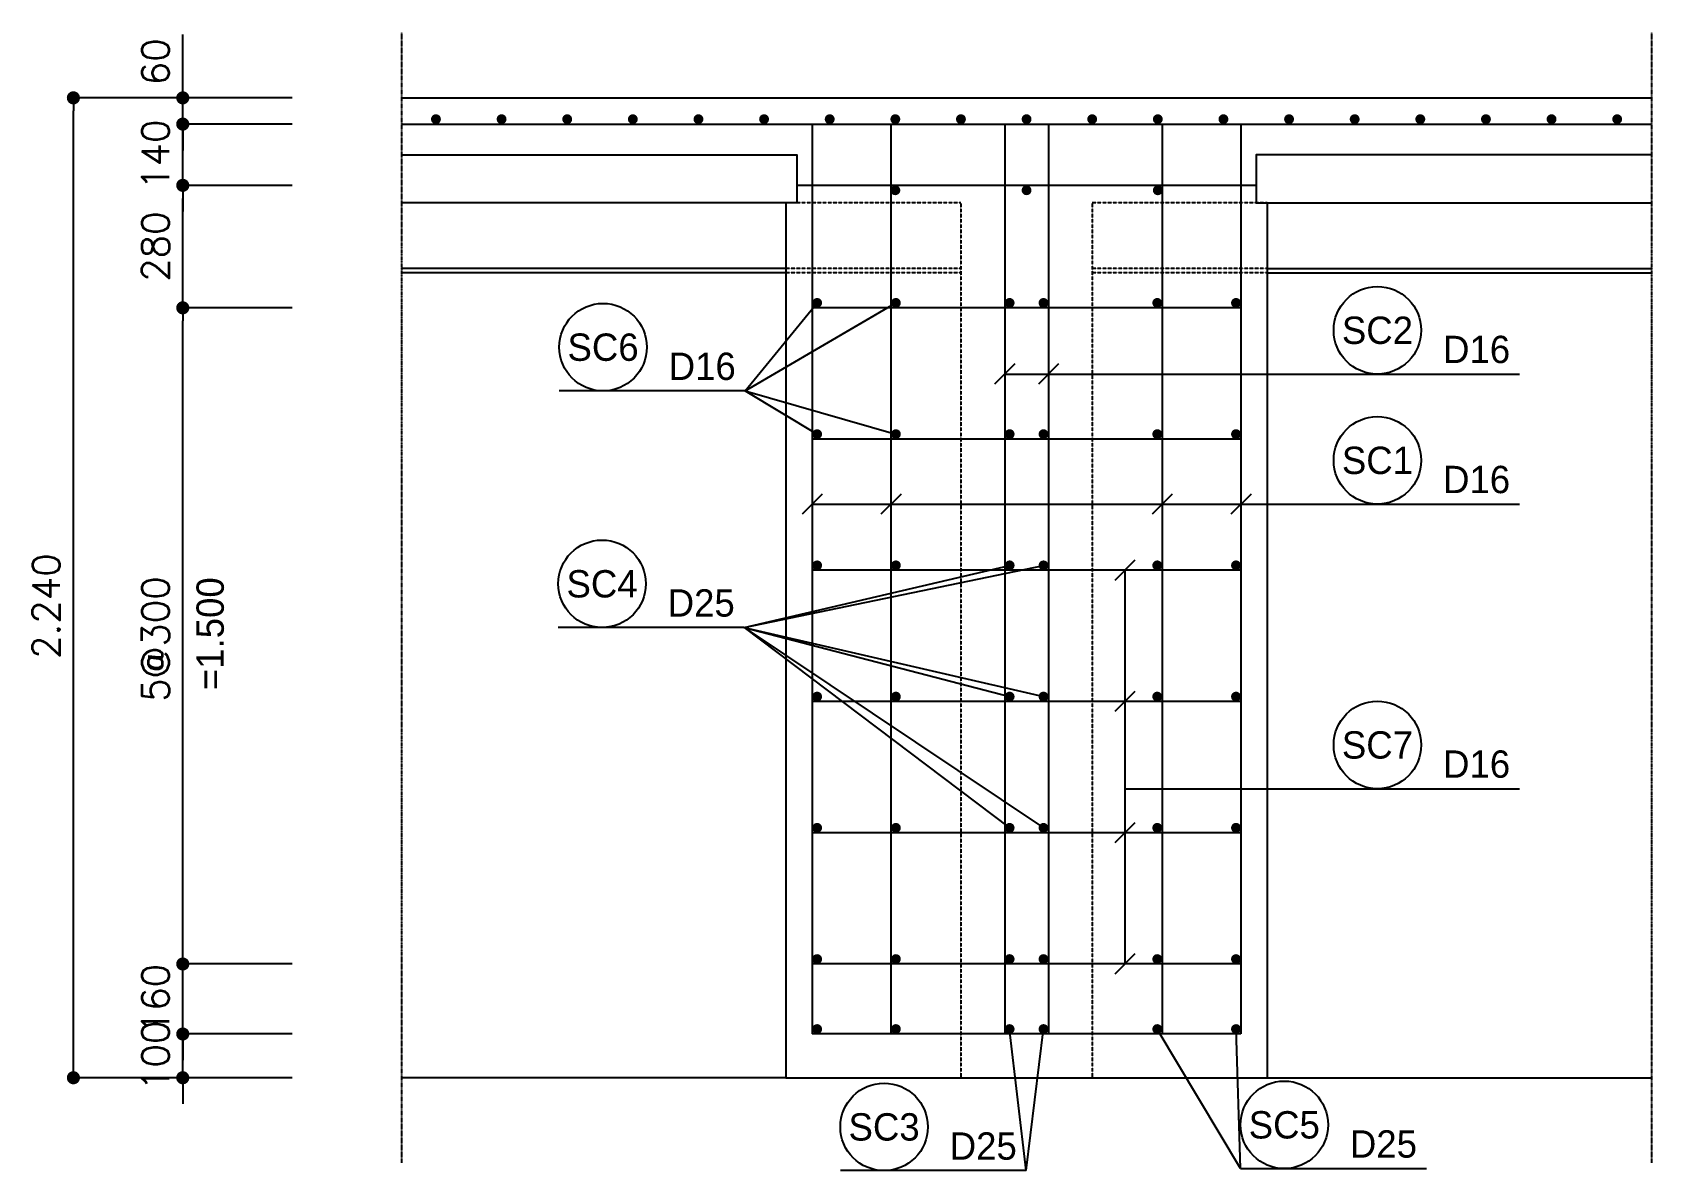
# Model space of a CAD drawing. Extents: x -4545 to 2857, y -4905 to 299.
import ezdxf
from ezdxf.enums import TextEntityAlignment as Align

# ---------------------------------------------------------------- set-up
doc = ezdxf.new("R2010")
doc.units = 0
doc.linetypes.add('CENTER', pattern=[2, 1.25, -0.25, 0.25, -0.25])
doc.linetypes.add('HIDDEN', pattern=[0.375, 0.25, -0.125])
doc.layers.get('0').update_dxf_attribs({"linetype": 'CONTINUOUS'})
doc.styles.add('GHS', font='djdg.shx', dxfattribs={"bigfont": 'ghs.shx'})
doc.styles.add('ROMANS', font='ROMANS.SHX')

# ---------------------------------------------------------------- blocks, each defined once
blk = doc.blocks.new('DOT')
at = {"color": 1}
blk.add_line((0, 0), (-1, 0), dxfattribs=at)
at = {"color": 7, "const_width": 0.5}
blk.add_lwpolyline([(-0.25, 0, 1), (0.25, 0, 1)], format="xyb", close=True, dxfattribs=at)

msp = doc.modelspace()

# ---------------------------------------------------------------- linework, layer by layer
at = {"color": 1, "linetype": 'CENTER'}
for p, q in [((-2857.4, 299.4), (-2857.4, -4869.3)), ((2857.4, 299.4), (2857.4, -4869.3))]:
    msp.add_line(p, q, dxfattribs=at)
at = {"color": 1}
for p, q in [((-3857.4, 120), (-3857.4, 290.2)), ((-3857.4, 60), (-3857.4, 120)), ((-3357.4, 0), (-4357.4, 0)), ((-3357.4, 0), (-3857.4, 0)), ((-3857.4, -120), (-3857.4, 0)), ((-3857.4, -60), (-3857.4, 0)), ((-4357.4, -4420), (-4357.4, -60)), ((-3357.4, -120), (-3857.4, -120)), ((-3357.4, -120), (-3857.4, -120)), ((-3857.4, -400), (-3857.4, -120)), ((-3857.4, -180), (-3857.4, -240)), ((-3357.4, -400), (-3857.4, -400)), ((-3357.4, -400), (-3857.4, -400)), ((-3857.4, -460), (-3857.4, -520)), ((-3857.4, -900), (-3857.4, -460)), ((-3357.4, -960), (-3857.4, -960)), ((-3357.4, -960), (-3857.4, -960)), ((-1286, -1339.8), (-597.5, -937.5)), ((-1286, -1339.8), (-957.5, -937.5)), ((-3857.4, -3900), (-3857.4, -1020)), ((-54, -1216.6), (-146, -1308.6)), ((146, -1216.6), (54, -1308.6)), ((-100, -1262.6), (1404, -1262.6)), ((1404, -1262.6), (2254, -1262.6)), ((-1286, -1339.8), (-2136, -1339.8)), ((-1286, -1339.8), (-597.5, -1537.5)), ((-1286, -1339.8), (-957.5, -1537.5)), ((-934, -1811.3), (-1026, -1903.2)), ((-574, -1811.3), (-666, -1903.2)), ((666, -1811.3), (574, -1903.2)), ((1026, -1811.3), (934, -1903.2)), ((-980, -1857.3), (1404, -1857.3)), ((1404, -1857.3), (2254, -1857.3)), ((-1290.6, -2421.7), (77.5, -2137.5)), ((-1290.6, -2421.7), (-77.5, -2137.5)), ((495.5, -2114), (403.6, -2206)), ((449.5, -2160), (449.5, -3960)), ((-1290.6, -2421.7), (-2140.6, -2421.7)), ((-1290.6, -2421.7), (77.5, -2737.5)), ((-1290.6, -2421.7), (-77.5, -2737.5)), ((-1290.6, -2421.7), (77.5, -3337.5)), ((-1290.6, -2421.7), (-77.5, -3337.5)), ((495.5, -2714), (403.6, -2806)), ((449.5, -3158.4), (1404, -3158.4)), ((1404, -3158.4), (2254, -3158.4)), ((495.5, -3314), (403.6, -3406)), ((-3857.4, -3900), (-3857.4, -3840)), ((495.5, -3914), (403.6, -4006)), ((-3357.4, -3960), (-3857.4, -3960)), ((-3357.4, -3960), (-3857.4, -3960)), ((-3857.4, -4280), (-3857.4, -3960)), ((-3857.4, -4220), (-3857.4, -4160)), ((-3357.4, -4280), (-3857.4, -4280)), ((-3357.4, -4280), (-3857.4, -4280)), ((-3857.4, -4480), (-3857.4, -4280)), ((-1.3, -4904.7), (-77.5, -4257.5)), ((-1.3, -4904.7), (77.5, -4257.5)), ((978.1, -4895.3), (597.5, -4257.5)), ((978.1, -4895.3), (957.5, -4257.5)), ((-3857.4, -4340), (-3857.4, -4400)), ((-3357.4, -4480), (-4357.4, -4480)), ((-3357.4, -4480), (-3857.4, -4480)), ((-3857.4, -4540), (-3857.4, -4600)), ((-1.3, -4904.7), (-851.3, -4904.7)), ((978.1, -4895.3), (1828.1, -4895.3))]:
    msp.add_line(p, q, dxfattribs=at)
at = {"color": 4}
for p, q in [((-2857.4, 0), (2857.4, 0)), ((-1100, -480), (-2857.4, -480)), ((-1100, -480), (-1100, -4480)), ((1100, -480), (2857.4, -480)), ((1100, -480), (1100, -4480)), ((-1100, -780), (-2857.4, -780)), ((-1100, -800), (-2857.4, -800)), ((1100, -780), (2857.4, -780)), ((1100, -800), (2857.4, -800)), ((-1100, -4480), (-2857.4, -4480)), ((-1100, -4480), (1100, -4480)), ((1100, -4480), (2857.4, -4480))]:
    msp.add_line(p, q, dxfattribs=at)
at = {"color": 6}
for p, q in [((-2857.4, -120), (2857.4, -120)), ((-980, -120), (-980, -4280)), ((-620, -120), (-620, -4280)), ((-100, -120), (-100, -4280)), ((100, -120), (100, -4280)), ((620, -120), (620, -4280)), ((980, -120), (980, -4280)), ((1050, -400), (-1050, -400)), ((980, -960), (-980, -960)), ((980, -1560), (-980, -1560)), ((980, -2160), (-980, -2160)), ((980, -2760), (-980, -2760)), ((980, -3360), (-980, -3360)), ((980, -3960), (-980, -3960)), ((980, -4280), (-980, -4280))]:
    msp.add_line(p, q, dxfattribs=at)
at = {"color": 4, "linetype": 'HIDDEN'}
for p, q in [((-300, -480), (-1100, -480)), ((-300, -480), (-300, -4480)), ((300, -480), (300, -4480)), ((1100, -480), (300, -480)), ((-300, -780), (-1100, -780)), ((-300, -800), (-1100, -800)), ((1100, -780), (300, -780)), ((1100, -800), (300, -800))]:
    msp.add_line(p, q, dxfattribs=at)
at = {"color": 7, "const_width": 22.5}
for points in [[(-2711.2, -97.5, 1), (-2688.7, -97.5, 1)], [(-2411.2, -97.5, 1), (-2388.7, -97.5, 1)], [(-2111.2, -97.5, 1), (-2088.7, -97.5, 1)], [(-1811.2, -97.5, 1), (-1788.7, -97.5, 1)], [(-1511.2, -97.5, 1), (-1488.7, -97.5, 1)], [(-1211.2, -97.5, 1), (-1188.7, -97.5, 1)], [(-911.2, -97.5, 1), (-888.7, -97.5, 1)], [(-611.2, -97.5, 1), (-588.7, -97.5, 1)], [(-311.2, -97.5, 1), (-288.7, -97.5, 1)], [(-11.2, -97.5, 1), (11.2, -97.5, 1)], [(288.7, -97.5, 1), (311.2, -97.5, 1)], [(588.7, -97.5, 1), (611.2, -97.5, 1)], [(888.7, -97.5, 1), (911.2, -97.5, 1)], [(1188.7, -97.5, 1), (1211.2, -97.5, 1)], [(1488.7, -97.5, 1), (1511.2, -97.5, 1)], [(1788.7, -97.5, 1), (1811.2, -97.5, 1)], [(2088.7, -97.5, 1), (2111.2, -97.5, 1)], [(2388.7, -97.5, 1), (2411.2, -97.5, 1)], [(2688.7, -97.5, 1), (2711.2, -97.5, 1)], [(-611.2, -422.5, 1), (-588.7, -422.5, 1)], [(-11.2, -422.5, 1), (11.2, -422.5, 1)], [(588.7, -422.5, 1), (611.2, -422.5, 1)]]:
    msp.add_lwpolyline(points, format="xyb", close=True, dxfattribs=at)
at = {"color": 2}
for points in [[(-2857.4, -260), (-1050, -260), (-1050, -480), (-2857.4, -480)], [(2857.4, -260), (1050, -260), (1050, -480), (2857.4, -480)]]:
    msp.add_lwpolyline(points, dxfattribs=at)
at = {"const_width": 22.5}
for points in [[(-968.7, -937.5, 1), (-946.2, -937.5, 1)], [(-608.7, -937.5, 1), (-586.2, -937.5, 1)], [(-88.7, -937.5, 1), (-66.2, -937.5, 1)], [(88.7, -937.5, -1), (66.2, -937.5, -1)], [(608.7, -937.5, -1), (586.2, -937.5, -1)], [(968.7, -937.5, -1), (946.2, -937.5, -1)], [(-968.7, -1537.5, 1), (-946.2, -1537.5, 1)], [(-608.7, -1537.5, 1), (-586.2, -1537.5, 1)], [(-88.7, -1537.5, 1), (-66.2, -1537.5, 1)], [(88.7, -1537.5, -1), (66.2, -1537.5, -1)], [(608.7, -1537.5, -1), (586.2, -1537.5, -1)], [(968.7, -1537.5, -1), (946.2, -1537.5, -1)], [(-968.7, -2137.5, 1), (-946.2, -2137.5, 1)], [(-608.7, -2137.5, 1), (-586.2, -2137.5, 1)], [(-88.7, -2137.5, 1), (-66.2, -2137.5, 1)], [(88.7, -2137.5, -1), (66.2, -2137.5, -1)], [(608.7, -2137.5, -1), (586.2, -2137.5, -1)], [(968.7, -2137.5, -1), (946.2, -2137.5, -1)], [(-968.7, -2737.5, 1), (-946.2, -2737.5, 1)], [(-608.7, -2737.5, 1), (-586.2, -2737.5, 1)], [(-88.7, -2737.5, 1), (-66.2, -2737.5, 1)], [(88.7, -2737.5, -1), (66.2, -2737.5, -1)], [(608.7, -2737.5, -1), (586.2, -2737.5, -1)], [(968.7, -2737.5, -1), (946.2, -2737.5, -1)], [(-968.7, -3337.5, 1), (-946.2, -3337.5, 1)], [(-608.7, -3337.5, 1), (-586.2, -3337.5, 1)], [(-88.7, -3337.5, 1), (-66.2, -3337.5, 1)], [(88.7, -3337.5, -1), (66.2, -3337.5, -1)], [(608.7, -3337.5, -1), (586.2, -3337.5, -1)], [(968.7, -3337.5, -1), (946.2, -3337.5, -1)], [(-968.7, -3937.5, 1), (-946.2, -3937.5, 1)], [(-608.7, -3937.5, 1), (-586.2, -3937.5, 1)], [(-88.7, -3937.5, 1), (-66.2, -3937.5, 1)], [(88.7, -3937.5, -1), (66.2, -3937.5, -1)], [(608.7, -3937.5, -1), (586.2, -3937.5, -1)], [(968.7, -3937.5, -1), (946.2, -3937.5, -1)], [(-968.7, -4257.5, 1), (-946.2, -4257.5, 1)], [(-608.7, -4257.5, 1), (-586.2, -4257.5, 1)], [(-88.7, -4257.5, 1), (-66.2, -4257.5, 1)], [(88.7, -4257.5, -1), (66.2, -4257.5, -1)], [(608.7, -4257.5, -1), (586.2, -4257.5, -1)], [(968.7, -4257.5, -1), (946.2, -4257.5, -1)]]:
    msp.add_lwpolyline(points, format="xyb", close=True, dxfattribs=at)
at = {"color": 1}
for centre in [(1604, -1062.6), (-1936, -1139.8), (1604, -1657.3), (-1940.6, -2221.7), (1604, -2958.4), (-651.3, -4704.7), (1178.1, -4695.3)]:
    msp.add_circle(centre, 200, dxfattribs=at)

# ---------------------------------------------------------------- block references
at = {"color": 1, "xscale": 59.99999999133024, "yscale": 59.99999999133024, "zscale": 59.99999999133003}
for p, rotation in [((-4357.4, 0), 90), ((-3857.4, 0), 270), ((-3857.4, -120), 270), ((-3857.4, -120), 90), ((-3857.4, -400), 90), ((-3857.4, -400), 90), ((-3857.4, -960), 270), ((-3857.4, -960), 90), ((-3857.4, -3960), 270), ((-3857.4, -3960), 270), ((-3857.4, -4280), 270), ((-3857.4, -4280), 90), ((-4357.4, -4480), 270), ((-3857.4, -4480), 90)]:
    msp.add_blockref('DOT', p, dxfattribs=dict(at, rotation=rotation))

# ---------------------------------------------------------------- texts
at = {"style": 'GHS'}
for s, p in [('SC2', (1604, -1062.6)), ('SC6', (-1936, -1139.8)), ('SC1', (1604, -1657.3)), ('SC4', (-1940.6, -2221.7)), ('SC7', (1604, -2958.4)), ('SC3', (-651.3, -4704.7)), ('SC5', (1178.1, -4695.3))]:
    msp.add_text(s, height=125, dxfattribs=at).set_placement(p, align=Align.MIDDLE)
for p in [(1904, -1212.6), (1904, -1807.3), (1904, -3108.4)]:
    msp.add_text('D16', height=125, dxfattribs=at).set_placement(p)
at = {"color": 7, "style": 'GHS'}
for s, p in [('D16', (-1636, -1289.8)), ('D25', (-1640.6, -2371.7)), ('D25', (-351.3, -4854.7)), ('D25', (1478.1, -4845.3))]:
    msp.add_text(s, height=125, dxfattribs=at).set_placement(p)
at = {"color": 7, "style": 'ROMANS'}
for s, p in [('2.240', (-4419.9, -2564.9)), ('5@300', (-3919.9, -2760.8))]:
    msp.add_text(s, height=125, rotation=90, dxfattribs=at).set_placement(p)
at = {"color": 7, "style": 'GHS'}
msp.add_text('=1.500', height=125, rotation=90, dxfattribs=at).set_placement((-3732.4, -2449.9), align=Align.MIDDLE)
at = {"color": 7, "char_height": 125, "attachment_point": 5, "rotation": 90, "style": 'ROMANS'}
for s, insert in [('\\A1;60', (-3982.4, 164.7)), ('\\A1;140', (-3982.4, -260)), ('\\A1;280', (-3982.4, -680)), ('\\A1;160', (-3982.4, -4120)), ('\\A1;100', (-3982.4, -4380))]:
    msp.add_mtext(s, dxfattribs=dict(at, insert=insert))

doc.saveas('drawing.dxf')
